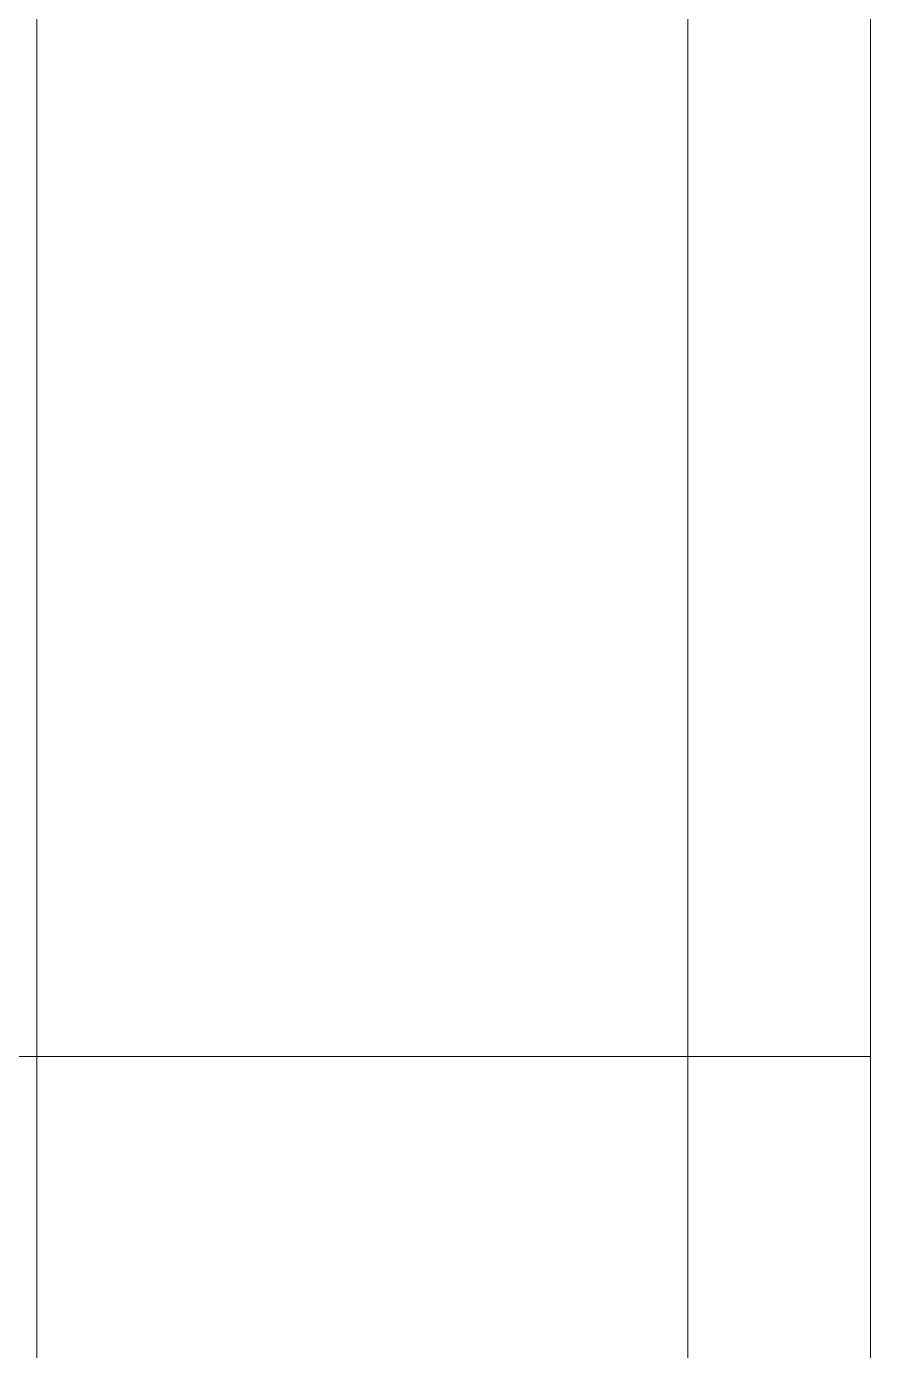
# Model space of a CAD drawing. Header units: inches. Extents: x -246178 to 57169, y -29325 to 19878.
# Drawn here: x 15261.9 to 15517.9, y 1110.8 to 1512.4 of the extents above; entities that cross this region are included whole.
import ezdxf

# ---------------------------------------------------------------- set-up
doc = ezdxf.new("R2010")
doc.units = ezdxf.units.IN
doc.header["$LTSCALE"] = 25
doc.header["$MEASUREMENT"] = 0
doc.linetypes.add('DASHDOT', pattern=[25.4, 12.7, -6.35, 0, -6.35])
doc.layers.get('0').update_dxf_attribs({"color": 8})
for name, color, linetype, lineweight in [('00-Ground Floor$0$Frame', 252, 'Continuous', 9), ('00-Ground Floor$0$LOADING', 253, 'Continuous', 5), ('00-Ground Floor$0$Walls', 251, 'Continuous', 5), ('E-LITE-CLNG-CNDT', 6, 'DASHDOT', 35)]:
    doc.layers.add(name, color=color, linetype=linetype, lineweight=lineweight)

# ---------------------------------------------------------------- blocks, each defined once
blk = doc.blocks.new('00-Ground Floor$0$GF21008-P')
at = {"layer": '00-Ground Floor$0$LOADING'}
for p, q in [((-0.77088, 0), (0.79062, 0)), ((-0.7767, -0.1974), (0.79645, -0.1974))]:
    blk.add_line(p, q, dxfattribs=at)
blk = doc.blocks.new('00-Ground Floor$0$A$C50F0168F')
at = {"color": 254}
blk.add_line((15517.93, 2532.57, 0), (15517.93, -847.43, 0), dxfattribs=at)
at = {"color": 254, "linetype": 'Continuous'}
blk.add_line((12363.3, 1200), (15517.93, 1200), dxfattribs=at)
blk = doc.blocks.new('00-Ground Floor$0$A$Ce9e1c4c3')
at = {"layer": '00-Ground Floor$0$Frame'}
blk.add_blockref('00-Ground Floor$0$A$C50F0168F', (-100000, 0), dxfattribs=at)
blk = doc.blocks.new('00-Ground Floor')
at = {"layer": '00-Ground Floor$0$Walls'}
blk.add_line((15517.93, -847.43, 0), (15517.93, 2532.57, 0), dxfattribs=at)
at = {"color": 254}
blk.add_blockref('00-Ground Floor$0$A$Ce9e1c4c3', (100000, 0), dxfattribs=at)
at = {"layer": '00-Ground Floor$0$LOADING', "xscale": 1000, "yscale": 1000, "zscale": 1000, "rotation": 269.9999999999998}
blk.add_blockref('00-Ground Floor$0$GF21008-P', (15462.5, 1533.49), dxfattribs=at)

msp = doc.modelspace()

# ---------------------------------------------------------------- block references
at = {"layer": 'E-LITE-CLNG-CNDT'}
msp.add_blockref('00-Ground Floor', (0, 0), dxfattribs=at)

doc.saveas('drawing.dxf')
